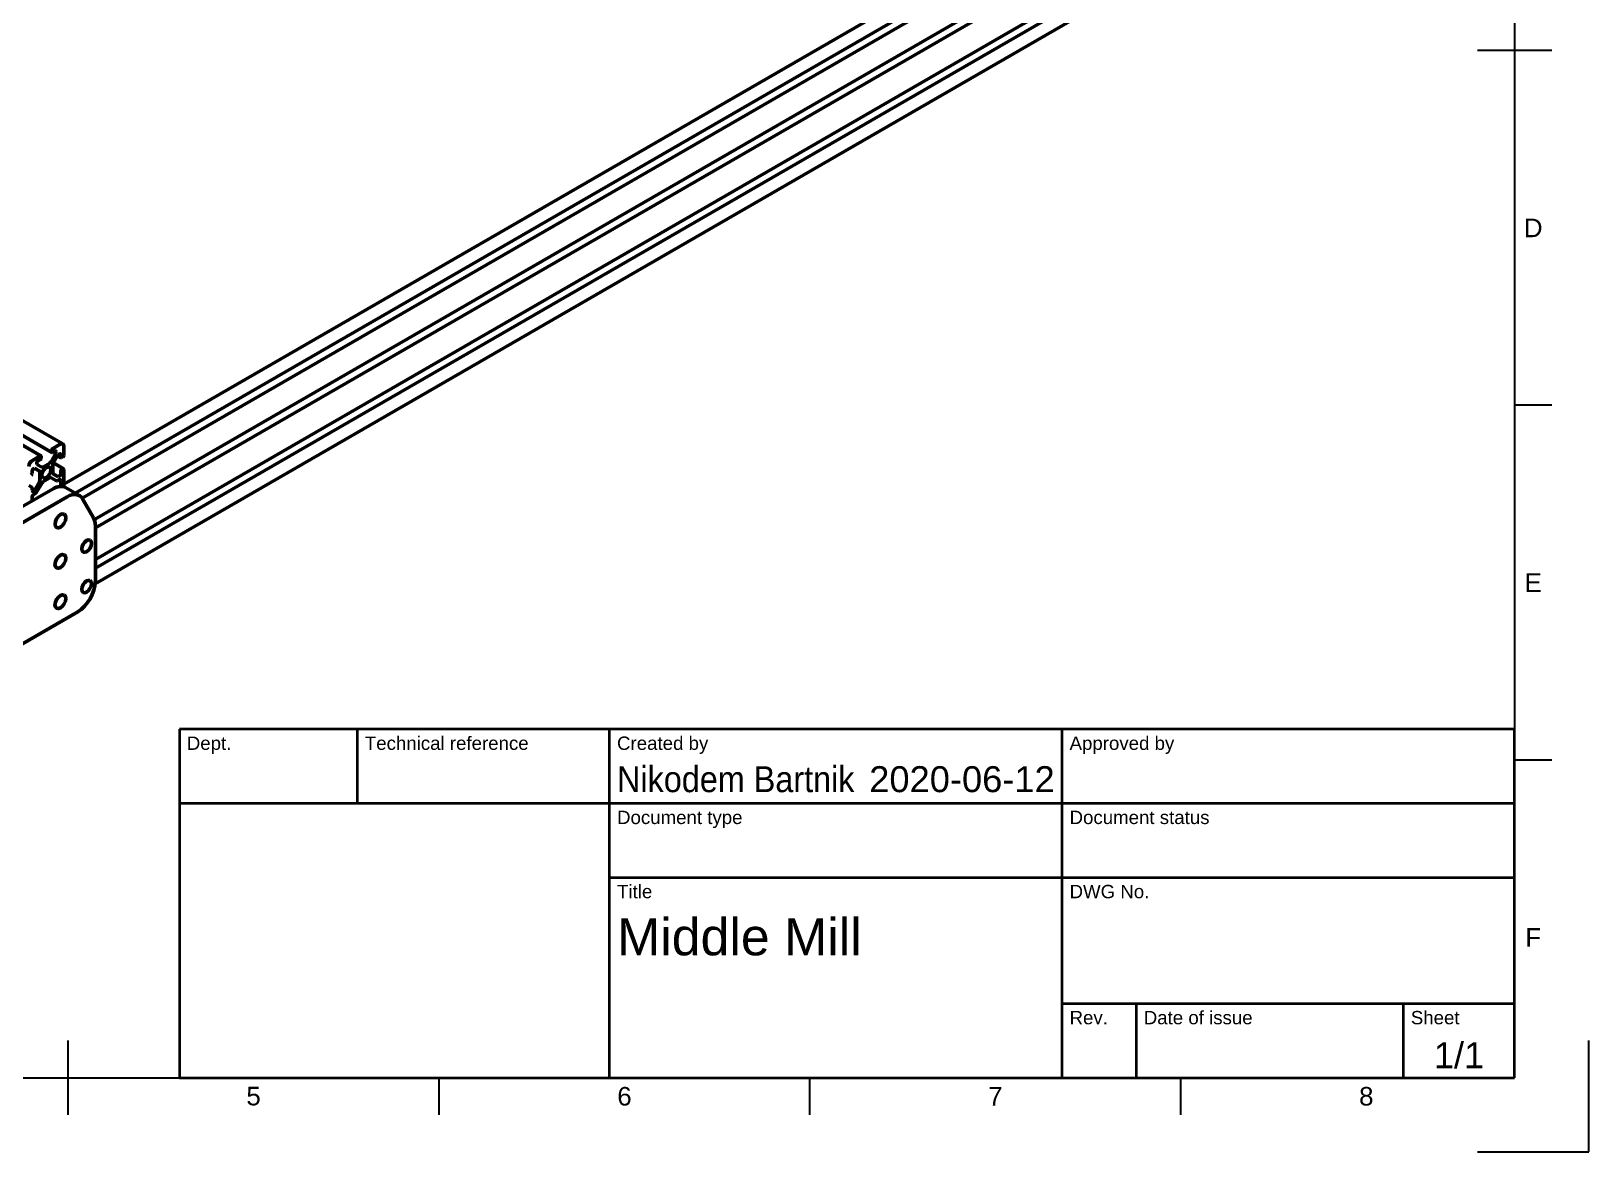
# Model space of a CAD drawing. Header units: millimetres. Extents: x 0 to 420, y 0 to 297.
# Drawn here: x 210 to 420, y 0 to 151.1 of the extents above; entities that cross this region are included whole.
import ezdxf
from ezdxf.enums import TextEntityAlignment as Align

# ---------------------------------------------------------------- set-up
doc = ezdxf.new("R2010")
doc.units = ezdxf.units.MM
doc.header["$LTSCALE"] = 0.75
for name, color, linetype, lineweight in [('Border', 7, 'Continuous', 25), ('TitleBlock', 7, 'Continuous', 35), ('Visible', 7, 'Continuous', 50)]:
    doc.layers.add(name, color=color, linetype=linetype, lineweight=lineweight)
doc.styles.add('FusionTitle', font='')
doc.styles.get('FusionTitle').set_extended_font_data('Arial Unicode MS')

# ---------------------------------------------------------------- blocks, each defined once
blk = doc.blocks.new('ISO_A3_SHEET')
at = {"layer": 'Border'}
for p, q in [((410, 287), (410, 10)), ((415, 148.5), (405, 148.5)), ((415, 100.66667), (410, 100.66667)), ((415, 52.83334), (410, 52.83334)), ((215, 5), (215, 15)), ((420, 0), (420, 15)), ((20, 10), (410, 10)), ((265, 5), (265, 10)), ((315, 5), (315, 10)), ((365, 5), (365, 10)), ((405, 0), (420, 0))]:
    blk.add_line(p, q, dxfattribs=at)
at = {"layer": 'Border', "style": 'FusionTitle'}
for s, p in [('D', (412.5, 124.58334)), ('E', (412.5, 76.75001)), ('F', (412.5, 28.91668)), ('5', (240, 7.5)), ('6', (290, 7.5)), ('7', (340, 7.5)), ('8', (390, 7.5))]:
    blk.add_text(s, height=2.5, dxfattribs=at).set_placement(p, align=Align.MIDDLE)
blk = doc.blocks.new('ISO_TITLEBLOCK')
at = {"layer": 'TitleBlock'}
for p, q in [((0, 47), (-180, 47)), ((-180, 47), (-180, 0)), ((-156, 37), (-156, 47)), ((-122, 0), (-122, 47)), ((-61, 0), (-61, 47)), ((0, 0), (0, 47)), ((-180, 37), (0, 37)), ((-122, 27), (0, 27)), ((-61, 10), (0, 10)), ((-51, 0), (-51, 10)), ((-15, 0), (-15, 10)), ((-180, 0), (0, 0))]:
    blk.add_line(p, q, dxfattribs=at)
at = {"layer": 'TitleBlock', "style": 'FusionTitle'}
for s, p in [('Dept.', (-179, 46)), ('Technical reference', (-155, 46)), ('Created by', (-121, 46)), ('Approved by', (-60, 46)), ('Document type', (-121, 36)), ('Document status', (-60, 36)), ('Title', (-121, 26)), ('DWG No.', (-60, 26)), ('Rev.', (-60, 9)), ('Date of issue', (-50, 9)), ('Sheet', (-14, 9))]:
    blk.add_text(s, height=1.8, dxfattribs=at).set_placement(p, align=Align.TOP_LEFT)
for tag, p, height in [('DEPT', (-179, 38.5), 3.5), ('TECHNICAL_REFERENCE', (-155, 38.5), 3.5), ('CREATED_BY', (-121, 38.5), 3.5), ('APPROVED_BY', (-60, 38.5), 3.5), ('DOCUMENT_TYPE', (-121, 28.5), 3.5), ('DOCUMENT_STATUS', (-60, 28.5), 3.5), ('TITLE_1', (-121, 16.5), 5), ('TITLE_2', (-121, 9), 5), ('TITLE_3', (-121, 1.5), 5), ('DATE_OF_ISSUE', (-50, 1.5), 3.5)]:
    blk.add_attdef(tag, p, '', height=height, dxfattribs=at)
for tag, p in [('CREATED_DATE', (-62, 38.5)), ('APPROVED_DATE', (-1, 38.5))]:
    blk.add_attdef(tag, text='', height=3.5, dxfattribs=at).set_placement(p, align=Align.RIGHT)
for tag, height, p in [('DRAWING_NUMBER', 5, (-30.5, 16.6)), ('REV', 3.5, (-56, 3.1)), ('SHEET', 3.5, (-7.5, 3.1))]:
    blk.add_attdef(tag, text='', height=height, dxfattribs=at).set_placement(p, align=Align.MIDDLE)

msp = doc.modelspace()

# ---------------------------------------------------------------- linework, layer by layer
at = {"layer": 'Visible', "extrusion": (0, 0.816497, 0.57735)}
for p, q in [((214.43, 90.01, 85.02), (351.24, 169, -26.69)), ((215.97, 88.8, 86.19), (352.83, 167.83, -25.56)), ((216.89, 88.15, 87.81), (354.14, 167.4, -24.26)), ((218.54, 85.25, 87.82), (353.49, 163.17, -22.36)), ((218.67, 84.14, 86.19), (353.49, 161.98, -23.9)), ((218.67, 79.89, 83.87), (353.49, 157.73, -26.21)), ((218.67, 78.7, 82.34), (353.51, 156.55, -27.76)), ((218.65, 76.6, 81.39), (354.66, 155.12, -29.66)), ((148.76, 133.29, 46.82), (214.29, 95.45, 100.33)), ((150.21, 130.45, 50.21), (212.81, 94.31, 101.33)), ((151.16, 128.6, 53.7), (211.33, 93.86, 102.83)), ((212.78, 94.6, 101.58), (212.78, 94.39, 101.42)), ((213.95, 95.42, 100.71), (212.89, 94.81, 101.58)), ((214.43, 93.92, 99.08), (214.43, 95.15, 99.94)), ((211.24, 93.85, 102.92), (210.18, 93.24, 103.79)), ((210.77, 92.7, 102.69), (210.77, 92.89, 102.82)), ((211.44, 92.32, 101.6), (210.77, 92.7, 102.69)), ((210.95, 93.19, 102.82), (211.24, 93.36, 102.58)), ((211.36, 93.57, 102.58), (211.36, 93.79, 102.73)), ((212.53, 92.87, 100.65), (211.61, 92.34, 101.41)), ((213.36, 94.2, 100.57), (212.7, 93.05, 100.57)), ((212.89, 94.32, 101.23), (213.19, 94.49, 100.99)), ((212.93, 91.57, 99.25), (212.93, 92.64, 100)), ((213, 92.87, 100.08), (213.66, 94.03, 100.08)), ((213.01, 92.89, 96.7), (214.39, 92.09, 97.82)), ((213.36, 94.2, 100.57), (213.03, 94.4, 100.3)), ((213.36, 94.39, 100.7), (213.36, 94.2, 100.57)), ((213.57, 93.87, 98.95), (214.04, 93.6, 99.33)), ((213.66, 94.03, 100.08), (213.82, 94.12, 99.95)), ((214, 94.02, 99.66), (214, 93.68, 99.42)), ((214.12, 93.61, 99.23), (214.31, 93.72, 99.08)), ((210.14, 91.45, 102.58), (210.14, 91.79, 102.82)), ((210.31, 92.09, 102.82), (210.47, 92.18, 102.69)), ((210.47, 92.18, 102.69), (211.14, 91.8, 101.6)), ((211.14, 90.35, 100.57), (210.47, 89.19, 100.57)), ((211.21, 91.65, 101.41), (211.21, 90.58, 100.65)), ((211.61, 90.35, 100), (212.53, 90.88, 99.25)), ((212.7, 90.9, 99.05), (213.44, 90.47, 97.85)), ((213.66, 91.03, 97.96), (213, 91.42, 99.05)), ((213.56, 90.49, 97.7), (213.82, 90.64, 97.49)), ((213.82, 91.13, 97.83), (213.66, 91.03, 97.96)), ((214, 91.77, 98.08), (214, 91.43, 97.83)), ((214, 90.53, 97.2), (214, 89.73, 96.63)), ((214.31, 92.09, 97.92), (214.12, 91.98, 98.08)), ((214.43, 89.67, 96.07), (214.43, 92.02, 97.73)), ((195.57, 79.36, 111.87), (212.97, 89.41, 97.67)), ((214.85, 88.32, 99.21), (197.45, 78.27, 113.41)), ((209.71, 89.84, 101.01), (210.1, 89.62, 101.33)), ((210.14, 89.2, 100.99), (210.14, 89.54, 101.23)), ((210.47, 89.19, 100.57), (210.14, 89.39, 100.3)), ((210.14, 87.77, 99.98), (210.14, 88.3, 100.36)), ((210.47, 89.19, 100.57), (210.31, 89.1, 100.7)), ((210.31, 88.61, 100.36), (210.57, 88.76, 100.14)), ((210.7, 88.89, 100.08), (211.44, 90.17, 100.08)), ((216.52, 88.48, 97.28), (214.64, 89.57, 95.74)), ((218.42, 85.51, 92.85), (216.96, 88.03, 96.42)), ((218.67, 76.91, 86.47), (218.67, 84.43, 91.79)), ((216.31, 72.83, 86.47), (206.83, 67.35, 94.21))]:
    msp.add_line(p, q, dxfattribs=at)
at = {"layer": 'Visible', "extrusion": (-0.707107, 0.408248, -0.57735)}
msp.add_circle((-185.37, 2.33, -170.48), 0.833, dxfattribs=at)
at = {"layer": 'Visible', "extrusion": (0.707107, -0.408248, 0.57735)}
for centre, radius in [((180.66, -2.39, 173.15), 1.03), ((179.48, -10.64, 173.15), 0.917), ((175.94, -7.1, 173.15), 1.03), ((174.76, -15.35, 173.15), 0.917), ((171.23, -11.81, 173.15), 1.03)]:
    msp.add_circle(centre, radius, dxfattribs=at)
for centre, radius, start, end in [((188.43, 3.74, 170.48), 0.167, 45, 135), ((189.14, 2.33, 170.48), 0.667, 315, 45), ((185.37, 6.1, 170.48), 0.667, 45, 135), ((186.78, 5.39, 170.48), 0.167, 315, 45), ((186.6, 5.2, 170.48), 0.167, 225, 315), ((188.25, 3.55, 170.48), 0.167, 135, 225), ((188.25, 1.1, 170.48), 0.167, 135, 225), ((188.43, 0.91, 170.48), 0.167, 225, 315), ((184.14, 5.2, 170.48), 0.167, 225, 315), ((185.32, -0.71, 170.48), 0.25, 180, 225), ((186.6, -0.55, 170.48), 0.167, 45, 135), ((186.78, -0.74, 170.48), 0.167, 315, 45), ((182.49, 3.55, 170.48), 0.167, 315, 45), ((182.33, 2.28, 170.48), 0.25, 225, 270), ((181.56, -3.29, 170.48), 3.33, 0, 45)]:
    msp.add_arc(centre, radius, start, end, dxfattribs=at)
at = {"layer": 'Visible', "extrusion": (-0.707107, 0.408248, -0.57735)}
for centre, radius, start, end in [((-188.25, 2.96, -170.48), 0.25, 135, 225), ((-186.01, 5.2, -170.48), 0.25, 45, 135), ((-186.93, 2.96, -170.48), 0.333, 270, 315), ((-186.93, 1.69, -170.48), 0.333, 45, 90), ((-188.25, 1.69, -170.48), 0.25, 135, 225), ((-184.73, 5.2, -170.48), 0.25, 45, 135), ((-184.74, 3.89, -170.48), 0.333, 180, 225), ((-183.81, 2.96, -170.48), 0.333, 225, 270), ((-186, 3.89, -170.48), 0.333, 315, 360), ((-183.81, 1.69, -170.48), 0.333, 90, 135), ((-184.74, 0.77, -170.48), 0.333, 135, 180), ((-186, 0.77, -170.48), 0.333, 360, 45), ((-186.01, -0.55, -170.48), 0.25, 225, 315), ((-185.23, -1.33, -170.48), 0.25, 135, 225), ((-182.49, 2.96, -170.48), 0.25, 315, 45), ((-181.72, 2.19, -170.48), 0.25, 45, 135), ((-181.56, -3.29, -173.15), 3.33, 135, 198.4349), ((-180.1, -7.66, -173.15), 3.33, 198.4349, 225), ((-173.58, -14.17, -173.15), 3.33, 225, 315)]:
    msp.add_arc(centre, radius, start, end, dxfattribs=at)

# ---------------------------------------------------------------- block references
at = {"layer": 'Border'}
msp.add_blockref('ISO_A3_SHEET', (0, 0), dxfattribs=at)
at = {"layer": 'TitleBlock'}
ref = msp.add_blockref('ISO_TITLEBLOCK', (410, 10), dxfattribs=at)
ref.add_attrib('CREATED_DATE', '2020-06-12', dxfattribs={"height": 3.5, "style": 'FusionTitle'}).set_placement((348, 48.5), align=Align.RIGHT)
ref.add_attrib('SHEET', '1/1', dxfattribs={"height": 3.5, "style": 'FusionTitle'}).set_placement((402.5, 13.1), align=Align.MIDDLE)
ref.add_attrib('TITLE_1', 'Middle Mill', (289, 26.5), dxfattribs={"height": 5, "style": 'FusionTitle'})
ref.add_attrib('CREATED_BY', 'Nikodem Bartnik', (289, 48.5), dxfattribs={"height": 3.5, "style": 'FusionTitle', "width": 0.892394})

doc.saveas('drawing.dxf')
